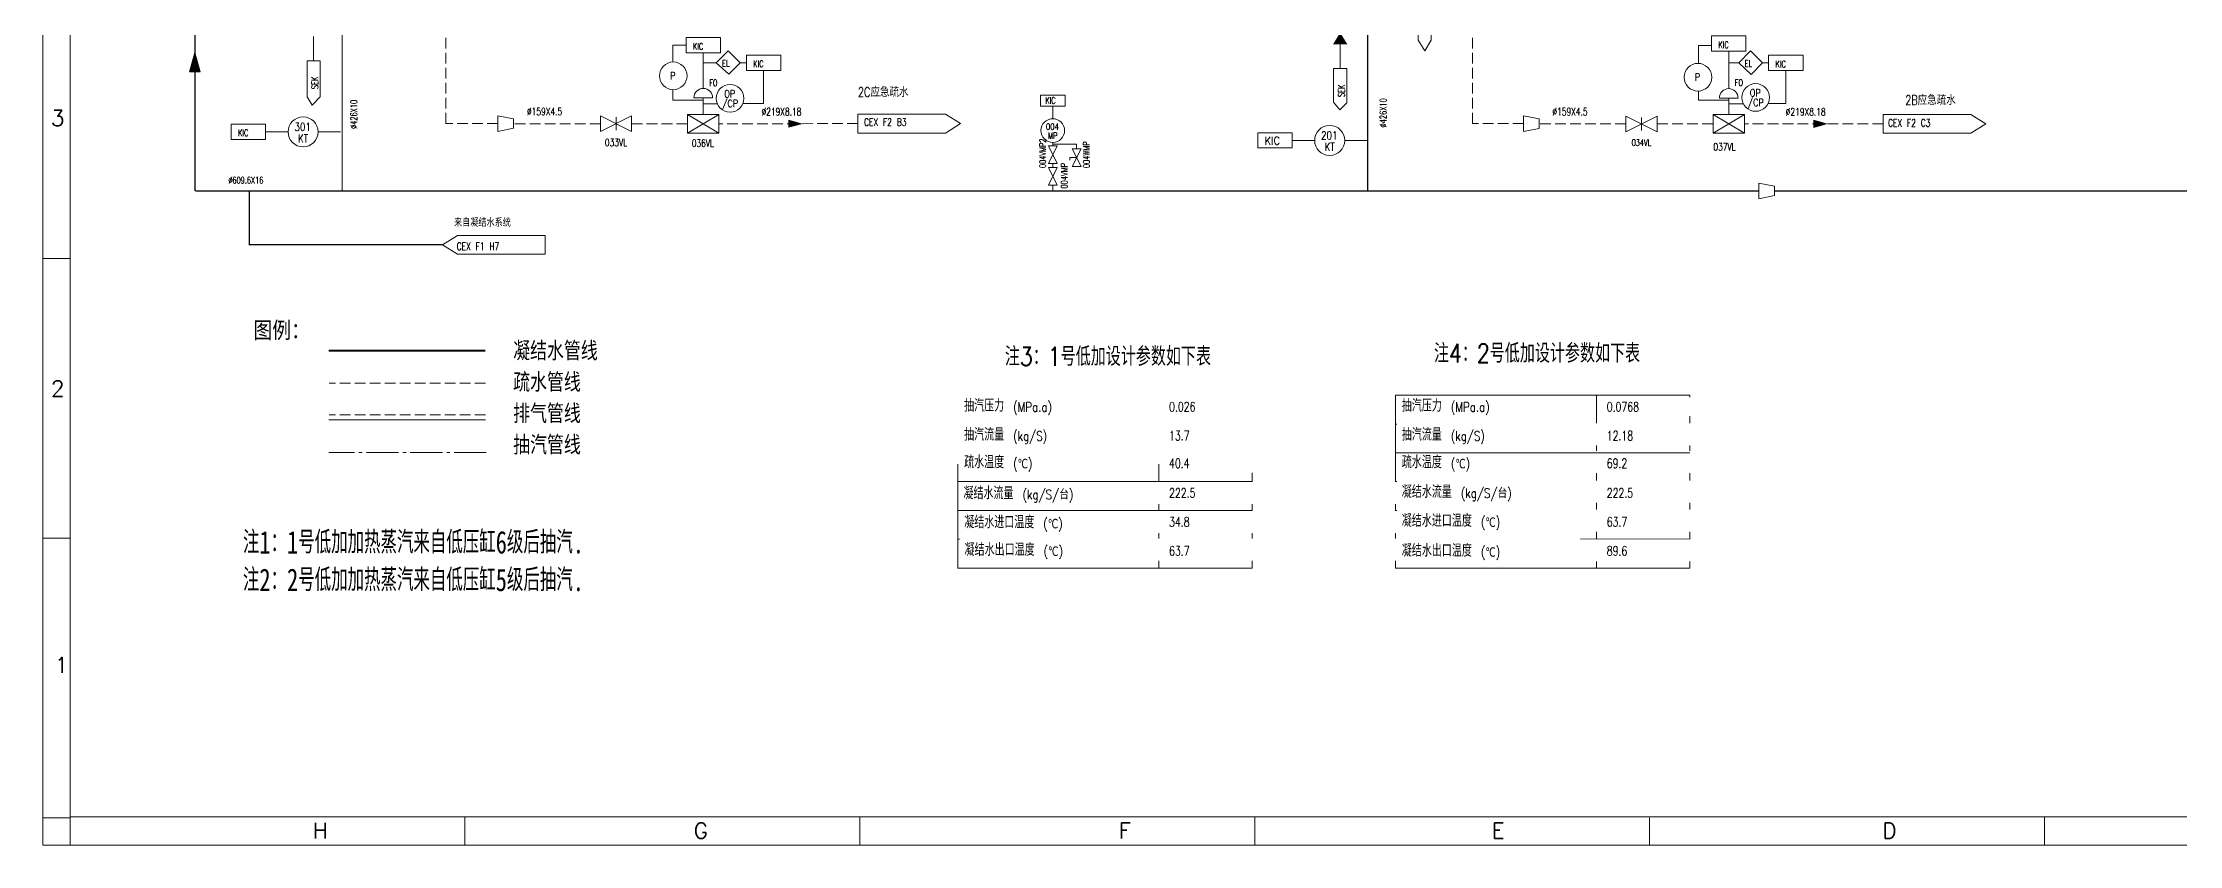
# Model space of a CAD drawing. Extents: x -4 to 23678, y -838 to 232.
# Drawn here: x 8457 to 9455, y -838 to -463 of the extents above; entities that cross this region are included whole.
import ezdxf
from ezdxf.enums import TextEntityAlignment as Align

# ---------------------------------------------------------------- set-up
doc = ezdxf.new("R2010")
doc.units = 0
doc.header["$MEASUREMENT"] = 0
doc.linetypes.add('CENTER2', pattern=[20.5, 15, -2, 1.5, -2])
doc.linetypes.add('HIDDEN', pattern=[7, 5, -2])
doc.layers.get('0').update_dxf_attribs({"linetype": 'CONTINUOUS'})
doc.layers.add('1', color=1, linetype='CONTINUOUS')
doc.layers.add('TEXT', color=7, linetype='CONTINUOUS', lineweight=13)
doc.styles.add('HZ', font='txt', dxfattribs={"width": 0.73, "bigfont": 'hztxt'})
doc.styles.add('ROMANS', font='romans', dxfattribs={"width": 0.8, "height": 3, "bigfont": 'hztxt'})
doc.styles.get("Standard").update_dxf_attribs({"font": 'txt.shx', "width": 0.8, "bigfont": 'hztxt.shx'})
doc.styles.add('设备编号文字', font='txt.shx', dxfattribs={"height": 1.6, "bigfont": 'hztxt.shx'})

# ---------------------------------------------------------------- blocks, each defined once
blk = doc.blocks.new('传感器')
blk.add_circle((0, 3), 3)
at = {"style": '设备编号文字', "width": 0.8, "flags": 1}
blk.add_attdef('INVISIBLE', text='', height=1.6, dxfattribs=at).set_placement((-0.08, 6.35), align=Align.CENTER)
at = {"style": '设备编号文字', "width": 0.8}
for tag, p in [('VISIBLE', (-0.08, 3.2)), ('TYPE', (0, 0.9))]:
    blk.add_attdef(tag, text='', height=1.6, dxfattribs=at).set_placement(p, align=Align.CENTER)
blk = doc.blocks.new('闸阀')
for p, q in [((5, -1.25), (0, 1.25)), ((0, -1.25), (5, 1.25)), ((0, 1.25), (0, -1.25)), ((2.5, 1.04), (2.5, -1.04)), ((5, 1.25), (5, -1.25))]:
    blk.add_line(p, q)
at = {"style": '设备编号文字', "width": 0.8}
blk.add_attdef('VISIBLE', text='', height=2, dxfattribs=at).set_placement((2.5, -3), align=Align.MIDDLE)
at = {"style": '设备编号文字', "width": 0.8, "flags": 1}
blk.add_attdef('INVISIBLE', text='', height=2, dxfattribs=at).set_placement((2.5, -5), align=Align.TOP_CENTER)

msp = doc.modelspace()

# ---------------------------------------------------------------- hatches: boundary and pattern name
at = {"lineweight": 13}
h = msp.add_hatch(color=7, dxfattribs=at)
h.paths.add_polyline_path([(9066.09, -452.73), (9059.38, -452.73), (9062.73, -458.22)])
h.paths.add_polyline_path([(9062.73, -458.22), (9059.38, -463.71), (9066.09, -463.71)])
h = msp.add_hatch(color=7, dxfattribs=at)
h.paths.add_polyline_path([(8527.89, -467.49), (8527.89, -476.49), (8530.37, -476.49)])
h.paths.add_polyline_path([(8527.89, -467.49), (8527.89, -467.49), (8525.33, -476.49), (8527.89, -476.49)])
h = msp.add_hatch(color=7, dxfattribs=at)
h.paths.add_polyline_path([(8811.19, -500.75), (8805.19, -500.75), (8805.19, -502.4)])
h.paths.add_polyline_path([(8811.19, -500.75), (8811.19, -500.75), (8805.19, -499.05), (8805.19, -500.75)])
h = msp.add_hatch(color=7, dxfattribs=at)
h.paths.add_polyline_path([(9289.88, -500.82), (9283.88, -500.82), (9283.88, -502.47)])
h.paths.add_polyline_path([(9289.88, -500.82), (9289.88, -500.82), (9283.88, -499.12), (9283.88, -500.82)])

# ---------------------------------------------------------------- linework, layer by layer
at = {"color": 7, "lineweight": 13}
for p, q in [((8527.89, -467.49), (8525.33, -476.49)), ((8530.37, -476.49), (8527.89, -467.49)), ((9062.73, -463.71), (9062.73, -474.98)), ((8525.33, -476.49), (8530.37, -476.49)), ((9065.8, -474.98), (9059.67, -474.98)), ((8580.22, -488.2), (8582.64, -492.1)), ((8586.36, -488.2), (8582.64, -492.1)), ((9230.04, -489.75), (9230.04, -485.43)), ((9244.19, -489.75), (9230.04, -489.75)), ((9250.79, -491.46), (9244.19, -491.46)), ((8811.19, -500.75), (8805.19, -499.05)), ((8805.19, -499.05), (8805.19, -502.4)), ((8805.19, -502.4), (8811.19, -500.75)), ((9050.82, -508.55), (9040.31, -508.55)), ((9064.83, -508.55), (9075.53, -508.55)), ((9283.88, -499.12), (9283.88, -502.47)), ((9289.88, -500.82), (9283.88, -499.12)), ((9283.88, -502.47), (9289.88, -500.82)), ((8928.54, -511.06), (8928.54, -509.63)), ((8930.62, -521.16), (8926.46, -521.16)), ((8884.16, -627.47), (9021.61, -627.47)), ((8884.16, -627.47), (8884.16, -708.13)), ((8884.16, -640.91), (9021.61, -640.91)), ((8884.16, -654.36), (9021.61, -654.36)), ((8884.16, -667.8), (9021.61, -667.8)), ((8884.16, -681.24), (9021.61, -681.24)), ((8884.16, -694.69), (9021.61, -694.69)), ((8884.16, -708.13), (9021.61, -708.13)), ((8469.57, -824.73), (8456.79, -824.73)), ((8469.57, -824.73), (8469.57, -837.51)), ((8469.62, -824.22), (9941.85, -824.22))]:
    msp.add_line(p, q, dxfattribs=at)
at = {"color": 1, "lineweight": 13}
for p, q in [((8930.62, -511.06), (8926.46, -511.06)), ((8941.72, -512.41), (8937.56, -512.41))]:
    msp.add_line(p, q, dxfattribs=at)
at = {"lineweight": 13}
for p, q in [((8928.54, -510.35), (8939.64, -510.35)), ((8939.64, -510.35), (8939.64, -512.41)), ((8928.54, -519.38), (8928.54, -521.16))]:
    msp.add_line(p, q, dxfattribs=at)
at = {"color": 7, "lineweight": 13}
for points in [[(8469.57, 219.26), (8469.57, -824.73)], [(8456.79, -563.63), (8469.57, -563.63)], [(8469.57, -694.18), (8456.79, -694.18)], [(8653.98, -837.51), (8653.98, -824.33)], [(8838.39, -837.51), (8838.39, -824.33)], [(9022.8, -837.51), (9022.8, -824.33)], [(9207.21, -837.51), (9207.21, -824.73)], [(9391.62, -837.51), (9391.62, -824.33)]]:
    msp.add_lwpolyline(points, dxfattribs=at)
for points, const_width in [([(8527.85, -532.09), (8527.85, -385.14)], 0.6), ([(8596.63, -532.09), (8596.63, -411.4)], 0.6), ([(9075.53, -415.21), (9075.53, -532.09)], 0.6), ([(8528.05, -532.09), (9258.33, -532.09)], 0.6), ([(8553.31, -532.09), (8553.31, -557.22), (8643.49, -557.22)], 0.6), ([(9265.63, -532.09), (9546.22, -532.09)], 0.6), ([(8590.27, -606.56), (8663.54, -606.56)], 1.28)]:
    msp.add_lwpolyline(points, dxfattribs=dict(at, const_width=const_width))
msp.add_lwpolyline([(9024.24, -512.06), (9040.31, -512.06), (9040.31, -504.92), (9024.24, -504.92)], close=True, dxfattribs=at)
at = {"layer": '1', "color": 7, "lineweight": 13}
msp.add_line((8456.79, -837.51), (9953.6, -837.51), dxfattribs=at)
msp.add_lwpolyline([(8456.79, 232.04), (8456.79, -837.51)], dxfattribs=at)
at = {"layer": 'TEXT', "color": 7, "linetype": 'HIDDEN', "lineweight": 13}
for p, q in [((8645.03, -500.71), (8645.03, -280.28)), ((9124.5, -500.71), (9124.5, -284.2)), ((8669.39, -500.65), (8645.03, -500.71)), ((9148.29, -500.71), (9124.5, -500.71))]:
    msp.add_line(p, q, dxfattribs=at)
at = {"layer": 'TEXT', "color": 7, "lineweight": 13}
for p, q in [((8583.29, -460.06), (8583.29, -471.33)), ((8751.13, -464.12), (8751.12, -471.84)), ((8757.24, -464.12), (8751.13, -464.12)), ((8765.28, -484.29), (8765.28, -467.69)), ((9230.04, -464.19), (9230.02, -472.52)), ((9236.15, -464.19), (9230.04, -464.19)), ((9244.19, -484.36), (9244.19, -466.93)), ((8580.22, -471.33), (8580.22, -488.2)), ((8586.36, -471.33), (8580.22, -471.33)), ((8586.36, -488.2), (8586.36, -471.33)), ((8771.29, -472.32), (8765.28, -472.32)), ((8782.48, -472.32), (8785.44, -472.32)), ((8793.47, -475.89), (8793.47, -491.29)), ((9059.67, -474.98), (9059.67, -490.7)), ((9065.8, -474.98), (9065.8, -490.92)), ((9248.85, -472.38), (9244.19, -472.38)), ((9260.01, -472.38), (9262.82, -472.38)), ((9270.86, -475.95), (9270.86, -491.35)), ((8751.13, -489.69), (8751.13, -484.85)), ((8760.91, -488.67), (8769.66, -488.67)), ((8765.28, -488.67), (8765.28, -496.37)), ((9239.81, -488.74), (9248.57, -488.74)), ((9244.19, -488.74), (9244.19, -496.43)), ((8765.28, -489.69), (8751.13, -489.69)), ((8757.99, -496.37), (8772.58, -496.37)), ((8765.28, -490.53), (8765.28, -496.37)), ((8771.89, -491.39), (8765.28, -491.39)), ((8793.47, -491.29), (8783.82, -491.29)), ((8928.49, -498.42), (8928.49, -492.5)), ((9059.67, -490.7), (9062.6, -494.22)), ((9065.8, -490.92), (9062.6, -494.22)), ((9236.89, -496.43), (9251.49, -496.43)), ((9244.19, -490.6), (9244.19, -496.43)), ((9244.19, -490.6), (9244.19, -496.43)), ((9270.86, -491.35), (9262.72, -491.35)), ((8571.38, -504.56), (8560.87, -504.56)), ((8585.39, -504.56), (8595.9, -504.56)), ((8772.58, -505.13), (8757.99, -505.13)), ((9251.49, -505.19), (9236.89, -505.19)), ((8926.46, -529.48), (8930.62, -521.16)), ((8926.46, -521.16), (8930.62, -529.48)), ((8930.62, -529.48), (8926.46, -529.48)), ((8928.54, -529.48), (8928.54, -532.09))]:
    msp.add_line(p, q, dxfattribs=at)
at = {"layer": 'TEXT', "color": 1, "lineweight": 13}
for p, q in [((8926.46, -519.38), (8930.62, -511.06)), ((8926.46, -511.06), (8930.62, -519.38)), ((8939.64, -516.56), (8936.49, -516.56)), ((8936.49, -516.56), (8936.49, -517.82)), ((8937.56, -520.72), (8941.72, -512.41)), ((8937.56, -512.41), (8941.72, -520.72)), ((8930.62, -519.38), (8926.46, -519.38)), ((8941.72, -520.72), (8937.56, -520.72))]:
    msp.add_line(p, q, dxfattribs=at)
at = {"layer": 'TEXT', "color": 7, "lineweight": 13}
for points in [[(9102.21, -466.67), (9105.28, -461.73), (9105.28, -433.11), (9099.14, -433.11), (9099.14, -461.73), (9102.21, -466.67)], [(8885.41, -500.71), (8878.35, -496.33), (8837.47, -496.33), (8837.47, -505.1), (8878.35, -505.1), (8885.41, -500.71)], [(9364.32, -500.78), (9357.25, -496.4), (9316.37, -496.4), (9316.37, -505.16), (9357.25, -505.16), (9364.32, -500.78)], [(8643.49, -557.22), (8650.56, -561.61), (8691.44, -561.61), (8691.44, -552.84), (8650.56, -552.84), (8643.49, -557.22)], [(8663.54, -638.91), (8590.45, -638.91)]]:
    msp.add_lwpolyline(points, dxfattribs=at)
for points in [[(8757.24, -467.69), (8773.32, -467.69), (8773.32, -460.55), (8757.24, -460.55)], [(8782.48, -472.32), (8777.18, -477.62), (8771.29, -472.32), (8776.89, -466.73)], [(8785.44, -475.89), (8801.51, -475.89), (8801.51, -468.75), (8785.44, -468.75)], [(9236.15, -466.93), (9252.22, -466.93), (9252.22, -459.79), (9236.15, -459.79)], [(9260.02, -472.39), (9254.72, -477.7), (9248.84, -472.39), (9254.43, -466.8)], [(9262.82, -475.95), (9278.89, -475.95), (9278.89, -468.82), (9262.82, -468.82)], [(8922.75, -492.5), (8934.22, -492.5), (8934.22, -487.41), (8922.75, -487.41)], [(8669.39, -504.3), (8669.39, -497), (8676.69, -498.46), (8676.69, -502.84)], [(8757.99, -505.13), (8757.99, -496.37), (8772.58, -505.13), (8772.58, -496.37)], [(9148.29, -504.36), (9148.29, -497.06), (9155.59, -498.52), (9155.59, -502.9)], [(9236.89, -505.19), (9236.89, -496.43), (9251.49, -505.19), (9251.49, -496.43)], [(8544.8, -508.07), (8560.87, -508.07), (8560.87, -500.93), (8544.8, -500.93)], [(9258.33, -535.74), (9258.33, -528.44), (9265.63, -529.9), (9265.63, -534.28)]]:
    msp.add_lwpolyline(points, close=True, dxfattribs=at)
at = {"layer": 'TEXT', "color": 7, "linetype": 'HIDDEN', "lineweight": 13}
for points in [[(8717.24, -500.75), (8676.69, -500.75)], [(8731.84, -500.75), (8757.99, -500.75)], [(8837.47, -500.7), (8772.58, -500.75)], [(9196.15, -500.81), (9155.59, -500.81)], [(9210.74, -500.81), (9236.89, -500.81)], [(9316.37, -500.77), (9251.49, -500.82)], [(8663.54, -621.79), (8590.5, -621.79)], [(8663.54, -636.63), (8590.54, -636.63)]]:
    msp.add_lwpolyline(points, dxfattribs=at)
at = {"layer": 'TEXT', "color": 7, "linetype": 'CENTER2', "lineweight": 13}
msp.add_lwpolyline([(8663.95, -654.27), (8590.48, -654.27)], dxfattribs=at)
at = {"layer": 'TEXT', "color": 7, "lineweight": 13}
for centre in [(8765.28, -488.67), (9244.19, -488.74)]:
    msp.add_arc(centre, 4.38, 0, 180, dxfattribs=at)

# ---------------------------------------------------------------- block references
ref = msp.add_blockref('传感器', (8751.25, -484.85), dxfattribs=dict(at, xscale=2.153999198915398, yscale=2.153999198921982, zscale=2.153999198923891))
ref.add_attrib('VISIBLE', 'P', dxfattribs={"layer": '0', "height": 3.45, "style": '设备编号文字', "width": 0.8}).set_placement((8751.08, -480.07), align=Align.CENTER)
ref = msp.add_blockref('传感器', (9229.81, -485.5), dxfattribs=dict(at, xscale=2.153999198915398, yscale=2.153999198921982, zscale=2.153999198923891))
ref.add_attrib('VISIBLE', 'P', dxfattribs={"layer": '0', "height": 3.45, "style": '设备编号文字', "width": 0.8}).set_placement((9229.64, -480.71), align=Align.CENTER)
ref = msp.add_blockref('传感器', (8777.81, -495.36), dxfattribs=dict(at, xscale=2.153999198915398, yscale=2.153999198921982, zscale=2.153999198923891))
ref.add_attrib('VISIBLE', 'OP', dxfattribs={"layer": '0', "height": 3.446, "style": '设备编号文字', "width": 0.8}).set_placement((8777.64, -488.48), align=Align.CENTER)
ref.add_attrib('TYPE', '/CP', dxfattribs={"layer": '0', "height": 3.446, "style": '设备编号文字', "width": 0.8}).set_placement((8777.81, -493), align=Align.CENTER)
ref = msp.add_blockref('传感器', (9256.75, -494.96), dxfattribs=dict(at, xscale=2.153999198915398, yscale=2.153999198921982, zscale=2.153999198923891))
ref.add_attrib('VISIBLE', 'OP', dxfattribs={"layer": '0', "height": 3.446, "style": '设备编号文字', "width": 0.8}).set_placement((9256.58, -488.07), align=Align.CENTER)
ref.add_attrib('TYPE', '/CP', dxfattribs={"layer": '0', "height": 3.446, "style": '设备编号文字', "width": 0.8}).set_placement((9256.75, -492.6), align=Align.CENTER)
for p, xscale, yscale, zscale, values in [((8578.38, -511.56), 2.33548912806908, 2.335489128076662, 2.335489128078731, {'VISIBLE': '301', 'TYPE': 'KT'}), ((8928.49, -509.49), 1.845688965112893, 1.84568896511828, 1.845688965120001, {'VISIBLE': '004', 'TYPE': 'MP'}), ((9057.83, -515.55), 2.33548912806908, 2.335489128076662, 2.335489128078731, {'VISIBLE': '201', 'TYPE': 'KT'})]:
    msp.add_blockref('传感器', p, dxfattribs=dict(at, xscale=xscale, yscale=yscale, zscale=zscale)).add_auto_attribs(values)
ref = msp.add_blockref('闸阀', (8717.24, -500.75), dxfattribs=dict(at, xscale=2.91936141008635, yscale=2.919361410101713, zscale=2.919361410098413))
ref.add_attrib('VISIBLE', '033VL', dxfattribs={"layer": '0', "height": 3.5, "style": 'HZ', "width": 0.73}).set_placement((8724.54, -509.5), align=Align.MIDDLE)
ref = msp.add_blockref('闸阀', (9196.15, -500.81), dxfattribs=dict(at, xscale=2.91936141008635, yscale=2.919361410101713, zscale=2.919361410098413))
ref.add_attrib('VISIBLE', '034VL', dxfattribs={"layer": '0', "height": 3.071, "style": 'HZ', "width": 0.73}).set_placement((9203.45, -509.57), align=Align.MIDDLE)

# ---------------------------------------------------------------- texts
at = {"color": 7, "lineweight": 13}
for s, height, p in [('3', 7.3, (8460.64, -501.75)), ('2', 7.3, (8460.64, -628.02)), ('1', 7.3, (8462.36, -757.05)), ('      H', 7.303, (8540.53, -834.32)), ('      G', 7.303, (8718.37, -834.32)), ('      F', 7.303, (8916.82, -834.32)), ('      E', 7.303, (9091.14, -834.32)), ('      D', 7.303, (9273.5, -834.32))]:
    msp.add_text(s, height=height, dxfattribs=at).set_placement(p)
at = {"color": 7, "lineweight": 13, "width": 370.865, "attachment_point": 1, "style": 'HZ'}
for s, insert, char_height in [('{\\W0.8;注3：1号低加设计参数如下表}', (8906.13, -604.97), 8.775), ('{\\W0.8;注4：2号低加设计参数如下表}', (9106.53, -603.49), 8.775), ('{\\Fromans,hztxt;注\\Ftxt|c134;1\\Fromans,hztxt;：\\Ftxt|c134;1\\Fromans,hztxt;号低加加热蒸汽来自低压缸\\Ftxt|c134;6\\Fromans,hztxt;级后抽汽\\Ftxt|c134;.\\P\\Fromans,hztxt;注\\Ftxt|c134;2\\Fromans,hztxt;：\\Ftxt|c134;2\\Fromans,hztxt;号低加加热蒸汽来自低压缸\\Ftxt|c134;5\\Fromans,hztxt;级后抽汽\\Ftxt|c134;.}', (8550.28, -690.81), 10.53)]:
    msp.add_mtext(s, dxfattribs=dict(at, insert=insert, char_height=char_height))
at = {"layer": 'TEXT', "color": 7, "lineweight": 13}
for s, height, style, width, p in [('KIC', 3.071, 'HZ', 0.73, (8760.45, -466.17)), ('KIC', 3.071, 'HZ', 0.7, (9239.35, -465.41)), ('EL', 3.071, 'HZ', 0.73, (8774.1, -474.1)), ('KIC', 3.071, 'HZ', 0.73, (8788.64, -474.36)), ('EL', 3.071, 'HZ', 0.7, (9251.64, -474.17)), ('KIC', 3.071, 'HZ', 0.7, (9266.02, -474.43)), ('FO', 3.071, 'HZ', 0.73, (8768.07, -483.2)), ('KIC', 3.071, 'HZ', 0.73, (8925.03, -491.42)), ('FO', 3.071, 'HZ', 0.7, (9246.97, -483.11)), ('%%C159X4.5', 3.5, 'HZ', 0.73, (8682.96, -496.81)), ('%%C219X8.18', 3.5, 'HZ', 0.73, (8792.49, -496.88)), ('%%C159X4.5', 3.5, 'HZ', 0.73, (9161.86, -496.87)), ('%%C219X8.18', 3.5, 'HZ', 0.73, (9270.83, -496.95)), ('KIC', 3.071, 'HZ', 0.73, (8548, -506.55)), (' 036VL', 3.5, 'HZ', 0.73, (8757.62, -511.59)), ('KIC', 3.728, 'ROMANS', 0.9, (9027.44, -510.53)), (' 037VL', 3.5, 'HZ', 0.73, (9234.75, -513.28)), ('%%C609.6X16', 3.0713, 'HZ', 0.73, (8543.47, -528.67)), ('来自凝结水系统', 3.51, 'HZ', 0.8, (8648.9, -548.77)), ('CEX F1 H7', 3.5, 'HZ', 0.73, (8650.13, -559.7))]:
    msp.add_text(s, height=height, dxfattribs=dict(at, style=style, width=width)).set_placement(p)
at = {"layer": 'TEXT', "color": 7, "lineweight": 13, "style": 'HZ'}
for s, width, p in [('SEK', 0.7, (8585.39, -484.62)), ('SEK', 0.73, (9064.84, -488.27)), ('%%C426X10', 0.7, (8603.57, -503.2)), ('%%C426X10', 0.7, (9084.34, -502.49)), ('004VMP', 0.7, (8935.42, -531.03))]:
    msp.add_text(s, height=3.071, rotation=90, dxfattribs=dict(at, width=width)).set_placement(p)
at = {"layer": 'TEXT', "color": 1, "lineweight": 13, "style": 'HZ', "width": 0.6}
for s, p in [('004VMP2', (8925.32, -521.45)), ('004WMP', (8945.73, -521.46))]:
    msp.add_text(s, height=3.071, rotation=90, dxfattribs=at).set_placement(p)
at = {"layer": 'TEXT', "color": 7, "lineweight": 13, "insert": (8837.57, -483.71), "char_height": 3.51, "attachment_point": 1, "style": 'HZ', "bg_fill": 2}
msp.add_mtext('{\\H1.283x;2C应急疏水}', dxfattribs=at)
at = {"layer": 'TEXT', "color": 7, "lineweight": 13, "char_height": 3.5, "attachment_point": 1, "style": 'HZ'}
for s, insert in [('CEX F2 B3', (8840.38, -498.25)), ('CEX F2 C3', (9318.61, -498.62))]:
    msp.add_mtext(s, dxfattribs=dict(at, insert=insert))

# ---------------------------------------------------------------- next in the draw order: texts
at = {"color": 7, "lineweight": 13, "attachment_point": 1, "style": 'HZ', "bg_fill": 2}
for s, insert, char_height, width in [('{\\W1;图例：}', (8555.22, -593), 8.775, 370.865), ('{\\H1.3333x;\\W0.8;抽汽流量 \\H0.75x;(kg/S)}', (8887.08, -642.83), 4.3875, 285.2807)]:
    msp.add_mtext(s, dxfattribs=dict(at, insert=insert, char_height=char_height, width=width))
at = {"layer": 'TEXT', "color": 7, "lineweight": 13, "insert": (9326.65, -487.46), "char_height": 3.51, "attachment_point": 1, "style": 'HZ', "bg_fill": 2}
msp.add_mtext('{\\H1.283x;2B应急疏水}', dxfattribs=at)

# ---------------------------------------------------------------- next in the draw order: texts
at = {"color": 7, "lineweight": 13, "char_height": 4.3875, "width": 285.2807, "attachment_point": 1, "style": 'HZ', "bg_fill": 2}
for s, insert in [('{\\H1.3333x;\\W0.8;抽汽压力 \\H0.75x;(MPa.a)}', (8887.08, -629.32)), ('{\\H1.3333x;\\W0.8;疏水温度 \\H0.75x;(℃)}', (8887.08, -655.72))]:
    msp.add_mtext(s, dxfattribs=dict(at, insert=insert))

# ---------------------------------------------------------------- next in the draw order: linework, layer by layer
at = {"color": 7, "lineweight": 13}
for p, q in [((8977.99, -627.47), (8977.99, -708.13)), ((9021.61, -627.47), (9021.61, -708.13))]:
    msp.add_line(p, q, dxfattribs=at)

# ---------------------------------------------------------------- next in the draw order: texts
at = {"color": 7, "lineweight": 13, "char_height": 4.388, "width": 285.2807, "attachment_point": 1, "style": 'HZ', "bg_fill": 2}
for s, insert in [('13.7', (8982.8, -644.16)), ('34.8', (8982.8, -684.39))]:
    msp.add_mtext(s, dxfattribs=dict(at, insert=insert))

# ---------------------------------------------------------------- next in the draw order: texts
for s, insert in [('0.026', (8982.8, -630.65)), ('40.4', (8982.8, -657.06)), ('222.5', (8982.8, -670.87)), ('63.7', (8982.8, -697.9))]:
    msp.add_mtext(s, dxfattribs=dict(at, insert=insert))

# ---------------------------------------------------------------- next in the draw order: linework, layer by layer
at = {"color": 7, "lineweight": 13}
for p, q in [((9088.56, -627.47), (9088.56, -708.13)), ((9088.56, -627.47), (9226.02, -627.47)), ((9182.4, -627.47), (9182.4, -708.13)), ((9226.02, -627.47), (9226.02, -708.13)), ((9088.56, -640.91), (9226.02, -640.91)), ((9088.56, -681.24), (9226.02, -681.24)), ((9088.56, -694.69), (9226.02, -694.69)), ((9088.56, -708.13), (9226.02, -708.13))]:
    msp.add_line(p, q, dxfattribs=at)

# ---------------------------------------------------------------- next in the draw order: texts
at = {"color": 7, "lineweight": 13, "insert": (8676.5, -602.46), "char_height": 8.775, "width": 370.865, "attachment_point": 1, "style": 'HZ', "bg_fill": 2}
msp.add_mtext('{\\W0.9;凝结水管线\\P疏水管线\\P排气管线\\P抽汽管线}', dxfattribs=at)

# ---------------------------------------------------------------- next in the draw order: texts
at = {"color": 7, "lineweight": 13, "char_height": 4.3875, "width": 285.2807, "attachment_point": 1, "style": 'HZ', "bg_fill": 2}
for s, insert in [('{\\H1.3333x;\\W0.8;疏水温度 \\H0.75x;(℃)}', (9091.49, -655.72)), ('{\\H1.3333x;\\W0.8;凝结水进口温度 \\H0.75x;(℃)}', (9091.49, -683.05))]:
    msp.add_mtext(s, dxfattribs=dict(at, insert=insert))

# ---------------------------------------------------------------- next in the draw order: linework, layer by layer
at = {"color": 7, "lineweight": 13}
for p, q in [((9088.56, -654.36), (9226.02, -654.36)), ((9088.56, -667.8), (9226.02, -667.8))]:
    msp.add_line(p, q, dxfattribs=at)

# ---------------------------------------------------------------- next in the draw order: texts
at = {"color": 7, "lineweight": 13, "insert": (9091.49, -696.98), "char_height": 4.3875, "width": 285.2807, "attachment_point": 1, "style": 'HZ', "bg_fill": 2}
msp.add_mtext('{\\H1.3333x;\\W0.8;凝结水出口温度 \\H0.75x;(℃)}', dxfattribs=at)

# ---------------------------------------------------------------- next in the draw order: texts
at = {"color": 7, "lineweight": 13, "width": 285.2807, "attachment_point": 1, "style": 'HZ', "bg_fill": 2}
for s, insert, char_height in [('{\\H1.3333x;\\W0.8;抽汽流量 \\H0.75002x;(kg/S)}', (9091.49, -642.83), 4.3875), ('{\\H1.3333x;\\W0.8;凝结水流量 \\H0.75x;(kg/S/台)}', (9091.49, -669.54), 4.3875), ('89.6', (9187.21, -697.9), 4.388)]:
    msp.add_mtext(s, dxfattribs=dict(at, insert=insert, char_height=char_height))

# ---------------------------------------------------------------- next in the draw order: texts
at = {"color": 7, "lineweight": 13, "insert": (9091.49, -629.32), "char_height": 4.3875, "width": 285.2807, "attachment_point": 1, "style": 'HZ'}
msp.add_mtext('{\\H1.3333x;\\W0.8;抽汽压力 \\H0.75002x;(MPa.a)}', dxfattribs=at)
at = {"color": 7, "lineweight": 13, "width": 285.2807, "attachment_point": 1, "style": 'HZ', "bg_fill": 2}
for s, insert, char_height in [('69.2', (9187.21, -657.06), 4.388), ('{\\H1.3333x;\\W0.8;凝结水流量 \\H0.75x;(kg/S/台)}', (8886.79, -670.17), 4.3875), ('222.5', (9187.21, -670.87), 4.388)]:
    msp.add_mtext(s, dxfattribs=dict(at, insert=insert, char_height=char_height))

# ---------------------------------------------------------------- next in the draw order: texts
for s, insert, char_height in [('12.18', (9187.21, -644.16), 4.388), ('{\\H1.3333x;\\W0.8;凝结水进口温度 \\H0.75x;(℃)}', (8887.15, -683.74), 4.3875), ('63.7', (9187.21, -684.39), 4.388)]:
    msp.add_mtext(s, dxfattribs=dict(at, insert=insert, char_height=char_height))

# ---------------------------------------------------------------- next in the draw order: texts
for s, insert, char_height in [('0.0768', (9187.21, -630.65), 4.388), ('{\\H1.3333x;\\W0.8;凝结水出口温度 \\H0.75x;(℃)}', (8887.29, -696.59), 4.3875)]:
    msp.add_mtext(s, dxfattribs=dict(at, insert=insert, char_height=char_height))

doc.saveas('drawing.dxf')
